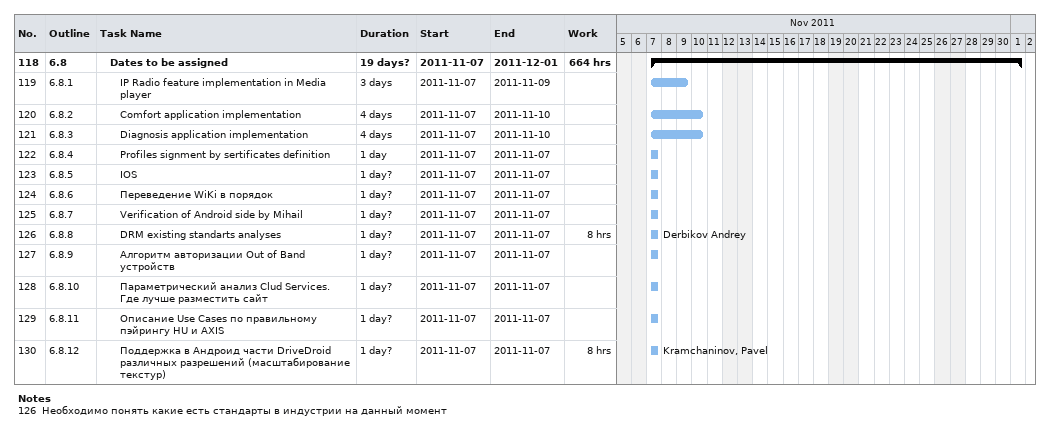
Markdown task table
| ID | WBS | Task | Duration | Start | Finish | Resources | Work (h) |
|---|---|---|---|---|---|---|---|
| 118 | 6.8 | **Dates to be assigned** | 19d? | 2011-11-07 | 2011-12-01 |  | 664 |
| 119 | 6.8.1 | IP Radio feature implementation in Media player | 3d | 2011-11-07 | 2011-11-09 |  |  |
| 120 | 6.8.2 | Comfort application implementation | 4d | 2011-11-07 | 2011-11-10 |  |  |
| 121 | 6.8.3 | Diagnosis application implementation | 4d | 2011-11-07 | 2011-11-10 |  |  |
| 122 | 6.8.4 | Profiles signment by sertificates definition | 1d | 2011-11-07 | 2011-11-07 |  |  |
| 123 | 6.8.5 | IOS | 1d? | 2011-11-07 | 2011-11-07 |  |  |
| 124 | 6.8.6 | Переведение WiKi в порядок | 1d? | 2011-11-07 | 2011-11-07 |  |  |
| 125 | 6.8.7 | Verification of Android side by Mihail | 1d? | 2011-11-07 | 2011-11-07 |  |  |
| 126 | 6.8.8 | DRM existing standarts analyses | 1d? | 2011-11-07 | 2011-11-07 | Derbikov Andrey | 8 |
| 127 | 6.8.9 | Алгоритм авторизации Out of Band устройств | 1d? | 2011-11-07 | 2011-11-07 |  |  |
| 128 | 6.8.10 | Параметрический анализ Clud Services. Где лучше разместить сайт | 1d? | 2011-11-07 | 2011-11-07 |  |  |
| 129 | 6.8.11 | Описание Use Cases по правильному пэйрингу HU и AXIS | 1d? | 2011-11-07 | 2011-11-07 |  |  |
| 130 | 6.8.12 | Поддержка в Андроид части DriveDroid различных разрешений (масштабирование текстур) | 1d? | 2011-11-07 | 2011-11-07 | Kramchaninov, Pavel | 8 |

Notes
- 126: Необходимо понять какие есть стандарты в индустрии на данный момент
